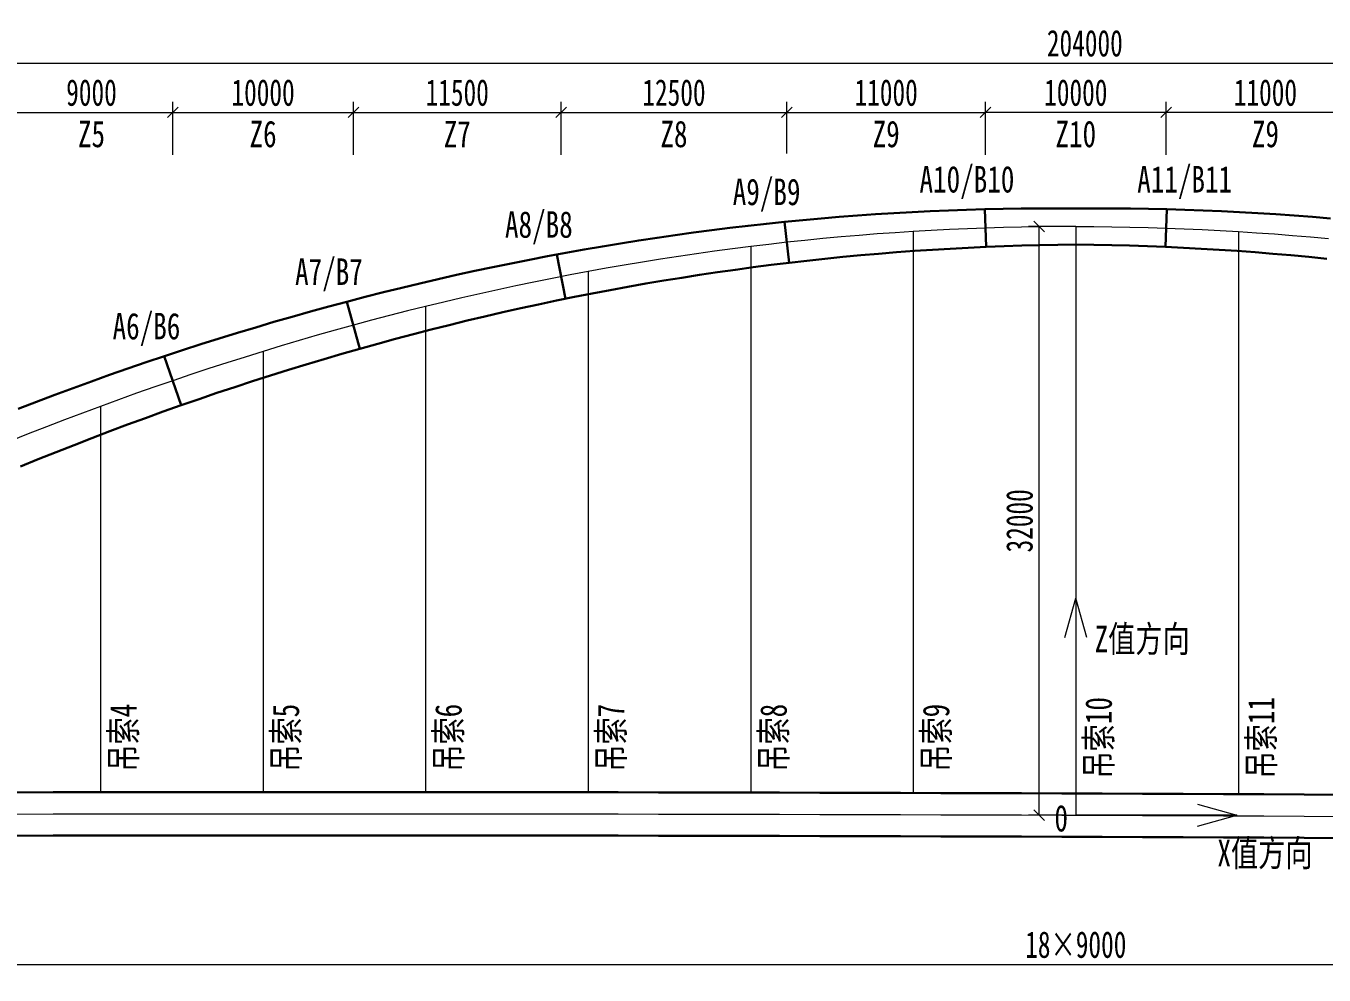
# Model space of a CAD drawing. Header units: millimetres. Extents: x -107417 to 789443, y 114680 to 345248.
# Drawn here: x -60467 to 11407, y 198339 to 250895 of the extents above; entities that cross this region are included whole.
import ezdxf
from ezdxf.enums import TextEntityAlignment as Align

# ---------------------------------------------------------------- set-up
doc = ezdxf.new("R2010")
doc.units = ezdxf.units.MM
doc.linetypes.add('CENTER2', pattern=[28.575, 19.05, -3.175, 3.175, -3.175])
doc.layers.get('Defpoints').update_dxf_attribs({"color": 8})
for name, color, linetype, lineweight in [('中心线', 2, 'CENTER2', 15), ('标注', 4, 'Continuous', 13), ('桥 构造粗实', 1, 'Continuous', 30), ('细实线', 4, 'Continuous', 15)]:
    doc.layers.add(name, color=color, linetype=linetype, lineweight=lineweight)
doc.styles.add('111', font='仿宋_GB2312.TTF', dxfattribs={"width": 0.7})
doc.styles.add('仿宋_GB2312', font='仿宋_GB2312.TTF', dxfattribs={"width": 0.75})
doc.dimstyles.new('200', dxfattribs={"dimscale": 0, "dimtxt": 2.5, "dimasz": 1, "dimexe": 1, "dimexo": 1, "dimgap": 0.6, "dimtad": 1, "dimdec": 0, "dimdsep": 46, "dimtxsty": '111', "dimblk": 'OBLIQUE', "dimcen": 0, "dimclrd": 4, "dimclre": 4, "dimclrt": 4, "dimadec": 1, "dimazin": 2, "dimtfac": 1, "dimtdec": 0, "dimtix": 1, "dimtmove": 2, "dimatfit": 3, "dimfxl": 4, "dimfxlon": 1, "dimtolj": 1, "dimlwd": -1, "dimlwe": -1, "dimarcsym": 0})

# ---------------------------------------------------------------- blocks, each defined once
blk = doc.blocks.new('_Oblique')
at = {"color": 0, "linetype": 'ByBlock', "lineweight": -2}
blk.add_line((-0.5, -0.5), (0.5, 0.5), dxfattribs=at)
blk = doc.blocks.new('*D45')
at = {"layer": 'Defpoints', "color": 0, "transparency": 16777216}
for p in [(100162, 248842), (-103838, 243200), (100162, 241051)]:
    blk.add_point(p, dxfattribs=at)
at = {"layer": '标注', "color": 4, "transparency": 16777216}
for p, q in [((-103838, 246489), (-103838, 249430)), ((100162, 246489), (100162, 249430)), ((-103838, 248842), (100162, 248842))]:
    blk.add_line(p, q, dxfattribs=at)
at = {"layer": '标注', "color": 4, "transparency": 16777216, "xscale": 588.2352941176471, "yscale": 588.2352941176471, "zscale": 588.2352941176471, "rotation": 180}
blk.add_blockref('_Oblique', (-103838, 248842), dxfattribs=at)
at = {"layer": '标注', "color": 4, "transparency": 16777216, "xscale": 588.2352941176471, "yscale": 588.2352941176471, "zscale": 588.2352941176471}
blk.add_blockref('_Oblique', (100162, 248842), dxfattribs=at)
at = {"layer": '标注', "color": 4, "transparency": 16777216, "insert": (-1838, 249930), "char_height": 1470.6, "attachment_point": 5, "style": '111'}
blk.add_mtext('\\A1;204000', dxfattribs=at)
blk = doc.blocks.new('*D46')
at = {"layer": 'Defpoints', "color": 0, "transparency": 16777216}
for p in [(-30838, 246111), (-42338, 242626), (-30838, 242651)]:
    blk.add_point(p, dxfattribs=at)
at = {"layer": '标注', "color": 4, "transparency": 16777216}
for p, q in [((-42338, 243758), (-42338, 246699)), ((-30838, 243758), (-30838, 246699)), ((-42338, 246111), (-30838, 246111))]:
    blk.add_line(p, q, dxfattribs=at)
at = {"layer": '标注', "color": 4, "transparency": 16777216, "xscale": 588.2352941176471, "yscale": 588.2352941176471, "zscale": 588.2352941176471, "rotation": 180}
blk.add_blockref('_Oblique', (-42338, 246111), dxfattribs=at)
at = {"layer": '标注', "color": 4, "transparency": 16777216, "xscale": 588.2352941176471, "yscale": 588.2352941176471, "zscale": 588.2352941176471}
blk.add_blockref('_Oblique', (-30838, 246111), dxfattribs=at)
at = {"layer": '标注', "color": 4, "transparency": 16777216, "insert": (-36588, 247199), "char_height": 1470.6, "attachment_point": 5, "style": '111'}
blk.add_mtext('\\A1;11500', dxfattribs=at)
blk = doc.blocks.new('*D47')
at = {"layer": 'Defpoints', "color": 0, "transparency": 16777216}
for p in [(-52338, 246111), (-61338, 242974), (-52338, 242701)]:
    blk.add_point(p, dxfattribs=at)
at = {"layer": '标注', "color": 4, "transparency": 16777216}
for p, q in [((-61338, 243758), (-61338, 246699)), ((-52338, 243758), (-52338, 246699)), ((-61338, 246111), (-52338, 246111))]:
    blk.add_line(p, q, dxfattribs=at)
at = {"layer": '标注', "color": 4, "transparency": 16777216, "xscale": 588.2352941176471, "yscale": 588.2352941176471, "zscale": 588.2352941176471, "rotation": 180}
blk.add_blockref('_Oblique', (-61338, 246111), dxfattribs=at)
at = {"layer": '标注', "color": 4, "transparency": 16777216, "xscale": 588.2352941176471, "yscale": 588.2352941176471, "zscale": 588.2352941176471}
blk.add_blockref('_Oblique', (-52338, 246111), dxfattribs=at)
at = {"layer": '标注', "color": 4, "transparency": 16777216, "insert": (-56838, 247199), "char_height": 1470.6, "attachment_point": 5, "style": '111'}
blk.add_mtext('\\A1;9000', dxfattribs=at)
blk = doc.blocks.new('*D52')
at = {"layer": 'Defpoints', "color": 0, "transparency": 16777216}
for p in [(-18338, 246111), (-30838, 243305), (-18338, 243247)]:
    blk.add_point(p, dxfattribs=at)
at = {"layer": '标注', "color": 4, "transparency": 16777216}
for p, q in [((-30838, 243893), (-30838, 246699)), ((-18338, 243835), (-18338, 246699)), ((-30838, 246111), (-18338, 246111))]:
    blk.add_line(p, q, dxfattribs=at)
at = {"layer": '标注', "color": 4, "transparency": 16777216, "xscale": 588.2352941176471, "yscale": 588.2352941176471, "zscale": 588.2352941176471, "rotation": 180}
blk.add_blockref('_Oblique', (-30838, 246111), dxfattribs=at)
at = {"layer": '标注', "color": 4, "transparency": 16777216, "xscale": 588.2352941176471, "yscale": 588.2352941176471, "zscale": 588.2352941176471}
blk.add_blockref('_Oblique', (-18338, 246111), dxfattribs=at)
at = {"layer": '标注', "color": 4, "transparency": 16777216, "insert": (-24588, 247199), "char_height": 1470.6, "attachment_point": 5, "style": '111'}
blk.add_mtext('\\A1;12500', dxfattribs=at)
blk = doc.blocks.new('*D53')
at = {"layer": 'Defpoints', "color": 0, "transparency": 16777216}
for p in [(-7338, 246111), (-18338, 243247), (-7338, 242760)]:
    blk.add_point(p, dxfattribs=at)
at = {"layer": '标注', "color": 4, "transparency": 16777216}
for p, q in [((-18338, 243835), (-18338, 246699)), ((-7338, 243758), (-7338, 246699)), ((-18338, 246111), (-7338, 246111))]:
    blk.add_line(p, q, dxfattribs=at)
at = {"layer": '标注', "color": 4, "transparency": 16777216, "xscale": 588.2352941176471, "yscale": 588.2352941176471, "zscale": 588.2352941176471, "rotation": 180}
blk.add_blockref('_Oblique', (-18338, 246111), dxfattribs=at)
at = {"layer": '标注', "color": 4, "transparency": 16777216, "xscale": 588.2352941176471, "yscale": 588.2352941176471, "zscale": 588.2352941176471}
blk.add_blockref('_Oblique', (-7338, 246111), dxfattribs=at)
at = {"layer": '标注', "color": 4, "transparency": 16777216, "insert": (-12838, 247199), "char_height": 1470.6, "attachment_point": 5, "style": '111'}
blk.add_mtext('\\A1;11000', dxfattribs=at)
blk = doc.blocks.new('*D54')
at = {"layer": 'Defpoints', "color": 0, "transparency": 16777216}
for p in [(-7338, 246111), (-7338, 242760), (2662, 242854)]:
    blk.add_point(p, dxfattribs=at)
at = {"layer": '标注', "color": 4, "transparency": 16777216}
for p, q in [((-7338, 243758), (-7338, 246699)), ((2662, 243758), (2662, 246699)), ((2662, 246111), (-7338, 246111))]:
    blk.add_line(p, q, dxfattribs=at)
at = {"layer": '标注', "color": 4, "transparency": 16777216, "xscale": 588.2352941176471, "yscale": 588.2352941176471, "zscale": 588.2352941176471, "rotation": 180}
blk.add_blockref('_Oblique', (-7338, 246111), dxfattribs=at)
at = {"layer": '标注', "color": 4, "transparency": 16777216, "xscale": 588.2352941176471, "yscale": 588.2352941176471, "zscale": 588.2352941176471}
blk.add_blockref('_Oblique', (2662, 246111), dxfattribs=at)
at = {"layer": '标注', "color": 4, "transparency": 16777216, "insert": (-2338, 247199), "char_height": 1470.6, "attachment_point": 5, "style": '111'}
blk.add_mtext('\\A1;10000', dxfattribs=at)
blk = doc.blocks.new('*D55')
at = {"layer": 'Defpoints', "color": 0, "transparency": 16777216}
for p in [(-42338, 246111), (-52338, 242701), (-42338, 242626)]:
    blk.add_point(p, dxfattribs=at)
at = {"layer": '标注', "color": 4, "transparency": 16777216}
for p, q in [((-52338, 243758), (-52338, 246699)), ((-42338, 243758), (-42338, 246699)), ((-52338, 246111), (-42338, 246111))]:
    blk.add_line(p, q, dxfattribs=at)
at = {"layer": '标注', "color": 4, "transparency": 16777216, "xscale": 588.2352941176471, "yscale": 588.2352941176471, "zscale": 588.2352941176471, "rotation": 180}
blk.add_blockref('_Oblique', (-52338, 246111), dxfattribs=at)
at = {"layer": '标注', "color": 4, "transparency": 16777216, "xscale": 588.2352941176471, "yscale": 588.2352941176471, "zscale": 588.2352941176471}
blk.add_blockref('_Oblique', (-42338, 246111), dxfattribs=at)
at = {"layer": '标注', "color": 4, "transparency": 16777216, "insert": (-47338, 247199), "char_height": 1470.6, "attachment_point": 5, "style": '111'}
blk.add_mtext('\\A1;10000', dxfattribs=at)
blk = doc.blocks.new('*D62')
at = {"layer": 'Defpoints', "color": 0, "transparency": 16777216}
for p in [(-83338, 208399), (78662, 208011), (78662, 198927)]:
    blk.add_point(p, dxfattribs=at)
at = {"layer": '标注', "color": 4, "transparency": 16777216}
for p, q in [((-83338, 201280), (-83338, 198339)), ((78662, 201280), (78662, 198339)), ((-83338, 198927), (78662, 198927))]:
    blk.add_line(p, q, dxfattribs=at)
at = {"layer": '标注', "color": 4, "transparency": 16777216, "xscale": 588.2352941176471, "yscale": 588.2352941176471, "zscale": 588.2352941176471, "rotation": 180}
blk.add_blockref('_Oblique', (-83338, 198927), dxfattribs=at)
at = {"layer": '标注', "color": 4, "transparency": 16777216, "xscale": 588.2352941176471, "yscale": 588.2352941176471, "zscale": 588.2352941176471}
blk.add_blockref('_Oblique', (78662, 198927), dxfattribs=at)
at = {"layer": '标注', "color": 4, "transparency": 16777216, "insert": (-2338, 200015), "char_height": 1470.59, "attachment_point": 5, "style": '111'}
blk.add_mtext('\\A1;18×9000', dxfattribs=at)
blk = doc.blocks.new('*D71')
at = {"layer": 'Defpoints', "color": 0, "transparency": 16777216}
for p in [(2662, 246111), (13662, 243247), (2662, 242760)]:
    blk.add_point(p, dxfattribs=at)
at = {"layer": '标注', "color": 4, "transparency": 16777216}
for p, q in [((2662, 243758), (2662, 246699)), ((13662, 243835), (13662, 246699)), ((13662, 246111), (2662, 246111))]:
    blk.add_line(p, q, dxfattribs=at)
at = {"layer": '标注', "color": 4, "transparency": 16777216, "xscale": 588.2352941176471, "yscale": 588.2352941176471, "zscale": 588.2352941176471, "rotation": 180}
blk.add_blockref('_Oblique', (2662, 246111), dxfattribs=at)
at = {"layer": '标注', "color": 4, "transparency": 16777216, "xscale": 588.2352941176471, "yscale": 588.2352941176471, "zscale": 588.2352941176471}
blk.add_blockref('_Oblique', (13662, 246111), dxfattribs=at)
at = {"layer": '标注', "color": 4, "transparency": 16777216, "insert": (8162, 247199), "char_height": 1470.6, "attachment_point": 5, "style": '111'}
blk.add_mtext('\\A1;11000', dxfattribs=at)
blk = doc.blocks.new('*D175')
at = {"layer": 'Defpoints', "color": 0}
for p in [(-4363, 239788), (-2338, 239788), (-2338, 207191)]:
    blk.add_point(p, dxfattribs=at)
at = {"layer": '标注', "color": 4}
for p, q in [((-2926, 239788), (-4951, 239788)), ((-4363, 207191), (-4363, 239788)), ((-2926, 207191), (-4951, 207191))]:
    blk.add_line(p, q, dxfattribs=at)
at = {"layer": '标注', "color": 4, "xscale": 588.2352941176471, "yscale": 588.2352941176471, "zscale": 588.2352941176471}
for p, rotation in [((-4363, 239788), 90), ((-4363, 207191), 270)]:
    blk.add_blockref('_Oblique', p, dxfattribs=dict(at, rotation=rotation))
at = {"layer": '标注', "color": 4, "insert": (-5451, 223490), "char_height": 1470.6, "attachment_point": 5, "rotation": 90, "style": '111'}
blk.add_mtext('\\A1;32000', dxfattribs=at)

msp = doc.modelspace()

# ---------------------------------------------------------------- linework, layer by layer
at = {"layer": '中心线', "color": 4, "ltscale": 0.4}
for p, q in [((-11337.6, 239511.7), (-11337.6, 208419.6)), ((-2337.6, 239786.6), (-2337.6, 207190.9)), ((6662.4, 239511.7), (6662.4, 208350.9)), ((-20337.6, 238681.8), (-20337.6, 208442.9)), ((-29337.6, 237298.6), (-29337.6, 208458.9)), ((-38337.6, 235362.2), (-38337.6, 208467.5)), ((-47337.6, 232872.5), (-47337.6, 208468.7)), ((-56337.6, 229829.5), (-56337.6, 208462.6)), ((6571.7, 207190.9), (-2337.6, 207190.9))]:
    msp.add_line(p, q, dxfattribs=at)
at = {"layer": '标注', "ltscale": 550}
for points in [[(-2337.6, 239788.4), (-3337.6, 239784.9), (-4337.6, 239774.7), (-5337.6, 239757.6), (-6337.6, 239733.7), (-7337.6, 239703), (-8337.6, 239665.4), (-9337.6, 239621), (-10337.6, 239569.8), (-11337.6, 239511.7), (-12337.6, 239446.8), (-13337.6, 239375.1), (-14337.6, 239296.6), (-15337.6, 239211.2), (-16337.6, 239119), (-17337.6, 239019.9), (-18337.6, 238914.1), (-19337.6, 238801.4), (-20337.6, 238681.8), (-21337.6, 238555.5), (-22337.6, 238422.3), (-23337.6, 238282.2), (-24337.6, 238135.4), (-25337.6, 237981.7), (-26337.6, 237821.2), (-27337.6, 237653.8), (-28337.6, 237479.7), (-29337.6, 237298.6), (-30337.6, 237110.8), (-31337.6, 236916.1), (-32337.6, 236714.6), (-33337.6, 236506.3), (-34337.6, 236291.1), (-35337.6, 236069.2), (-36337.6, 235840.3), (-37337.6, 235604.7), (-38337.6, 235362.2), (-39337.6, 235112.9), (-40337.6, 234856.7), (-41337.6, 234593.8), (-42337.6, 234324), (-43337.6, 234047.3), (-44337.6, 233763.9), (-45337.6, 233473.6), (-46337.6, 233176.4), (-47337.6, 232872.5), (-48337.6, 232561.7), (-49337.6, 232244.1), (-50337.6, 231919.6), (-51337.6, 231588.3), (-52337.6, 231250.2), (-53337.6, 230905.3), (-54337.6, 230553.5), (-55337.6, 230194.9), (-56337.6, 229829.5), (-57337.6, 229457.2), (-58337.6, 229078.1), (-59337.6, 228692.2), (-60337.6, 228299.5), (-61337.6, 227899.9)], [(-2337.6, 239788.4), (-1337.6, 239784.9), (-337.6, 239774.7), (662.4, 239757.6), (1662.4, 239733.7), (2662.4, 239703), (3662.4, 239665.4), (4662.4, 239621), (5662.4, 239569.8), (6662.4, 239511.7), (7662.4, 239446.8), (8662.4, 239375.1), (9662.4, 239296.6), (10662.4, 239211.2), (11662.4, 239119)]]:
    msp.add_lwpolyline(points, dxfattribs=at)
msp.add_lwpolyline([(-100160.2, 207106.5, -0.0009273), (-76851.1, 207219.6), (-76836.5, 207219.7, -0.0032499), (66157.8, 206719.2), (66188.1, 206718.9, -0.0012685), (96630.1, 206337.2)], format="xyb", dxfattribs=at)
at = {"layer": '桥 构造粗实'}
for p, q in [((-7369.7, 240746.2), (-7305.5, 238659.7)), ((2694.4, 240746.2), (2630.3, 238659.7)), ((-18465.3, 240046.9), (-18209.9, 237781.2)), ((-31076.3, 238239.8), (-30598.9, 235787.1)), ((-42697.6, 235625.1), (-41977.7, 233022.8)), ((-52806.4, 232609.2), (-51868.9, 229891.3))]:
    msp.add_line(p, q, dxfattribs=at)
for points in [[(-2337.6, 240788.4), (-3344.5, 240793.7), (-4351.5, 240792.1), (-5358.6, 240783.7), (-6365.9, 240768.3), (-7373.2, 240746.1), (-8380.7, 240717), (-9388.3, 240681), (-10396, 240638.2), (-11403.8, 240588.4), (-12411.7, 240531.8), (-13419.7, 240468.3), (-14427.9, 240397.9), (-15436.1, 240320.6), (-16444.5, 240236.4), (-17452.9, 240145.3), (-18461.5, 240047.3), (-19470.1, 239942.4), (-20478.9, 239830.7), (-21487.7, 239712), (-22496.6, 239586.4), (-23505.7, 239454), (-24514.8, 239314.6), (-25524, 239168.4), (-26533.4, 239015.2), (-27542.8, 238855.2), (-28552.2, 238688.2), (-29561.8, 238514.4), (-30571.5, 238333.6), (-31581.2, 238146), (-32591, 237951.4), (-33601, 237750), (-34610.9, 237541.6), (-35621, 237326.4), (-36631.1, 237104.2), (-37641.3, 236875.1), (-38651.6, 236639.2), (-39662, 236396.3), (-40672.4, 236146.5), (-41682.9, 235889.8), (-42693.4, 235626.2), (-43704, 235355.7), (-44714.7, 235078.3), (-45725.4, 234794), (-46736.2, 234502.8), (-47747.1, 234204.7), (-48758, 233899.7), (-49769, 233587.8), (-50780, 233269), (-51791.1, 232943.2), (-52802.2, 232610.6), (-53813.4, 232271.1), (-54824.6, 231924.6), (-55835.9, 231571.3), (-56847.2, 231211), (-57858.5, 230843.9), (-58869.9, 230469.8), (-59881.4, 230088.8), (-60892.8, 229701)], [(-2337.6, 240788.4), (-1330.7, 240793.7), (-323.7, 240792.1), (683.4, 240783.7), (1690.7, 240768.3), (2698, 240746.1), (3705.5, 240717), (4713.1, 240681), (5720.8, 240638.2), (6728.6, 240588.4), (7736.5, 240531.8), (8744.5, 240468.3), (9752.7, 240397.9), (10760.9, 240320.6), (11769.2, 240236.4)], [(-2337.6, 238788.4), (-3330.7, 238776.2), (-4323.7, 238757.3), (-5316.6, 238731.6), (-6309.3, 238699.1), (-7302, 238659.8), (-8294.5, 238613.8), (-9286.9, 238561), (-10279.2, 238501.4), (-11271.4, 238435), (-12263.5, 238361.9), (-13255.5, 238281.9), (-14247.3, 238195.3), (-15239.1, 238101.8), (-16230.8, 238001.6), (-17222.3, 237894.6), (-18213.8, 237780.8), (-19205.1, 237660.3), (-20196.4, 237533), (-21187.5, 237398.9), (-22178.6, 237258.1), (-23169.5, 237110.5), (-24160.4, 236956.1), (-25151.2, 236795), (-26141.9, 236627.1), (-27132.5, 236452.5), (-28123, 236271.1), (-29113.4, 236082.9), (-30103.7, 235888), (-31094, 235686.3), (-32084.2, 235477.8), (-33074.3, 235262.6), (-34064.3, 235040.7), (-35054.2, 234811.9), (-36044.1, 234576.5), (-37033.9, 234334.2), (-38023.6, 234085.2), (-39013.3, 233829.5), (-40002.8, 233567), (-40992.4, 233297.7), (-41981.8, 233021.7), (-42971.2, 232738.9), (-43960.5, 232449.4), (-44949.8, 232153.1), (-45939, 231850), (-46928.1, 231540.2), (-47917.2, 231223.7), (-48906.2, 230900.4), (-49895.2, 230570.3), (-50884.1, 230233.5), (-51873, 229889.9), (-52861.8, 229539.5), (-53850.6, 229182.4), (-54839.4, 228818.6), (-55828, 228448), (-56816.7, 228070.6), (-57805.3, 227686.5), (-58793.8, 227295.6), (-59782.4, 226897.9), (-60770.9, 226493.5)], [(-2337.6, 238788.4), (-1344.5, 238776.2), (-351.5, 238757.3), (641.4, 238731.6), (1634.1, 238699.1), (2626.8, 238659.8), (3619.3, 238613.8), (4611.7, 238561), (5604, 238501.4), (6596.2, 238435), (7588.3, 238361.9), (8580.3, 238281.9), (9572.1, 238195.3), (10563.9, 238101.8), (11555.5, 238001.6)]]:
    msp.add_lwpolyline(points, dxfattribs=at)
for points in [[(-103717.6, 208281.6, -0.0010688), (-76851.1, 208419.6), (-76836.5, 208419.7, -0.0032499), (66157.8, 207919.2), (66188.1, 207918.9, -0.0014107), (100042.4, 207484.8, -0.0014107)], [(-103717.6, 205881.6, -0.0010688), (-76851.1, 206019.6), (-76836.5, 206019.7, -0.0032499), (66157.8, 205519.2), (66188.1, 205518.9, -0.0014107), (100042.4, 205084.8, -0.0014107)]]:
    msp.add_lwpolyline(points, format="xyb", dxfattribs=at)
at = {"layer": '细实线'}
for p, q in [((-2945.7, 217033.7), (-2337.6, 219201.6)), ((-1729.5, 217033.7), (-2337.6, 219201.6)), ((4403.9, 207799), (6571.7, 207190.9)), ((4403.9, 206582.8), (6571.7, 207190.9))]:
    msp.add_line(p, q, dxfattribs=at)

# ---------------------------------------------------------------- texts
at = {"linetype": 'Continuous', "style": '仿宋_GB2312', "width": 0.75}
for s, height, p in [('Z5', 1470.59, (-56837.6, 244903.9)), ('Z6', 1470.59, (-47337.6, 244903.9)), ('Z7', 1470.59, (-36587.6, 244903.9)), ('Z8', 1470.59, (-24587.6, 244903.9)), ('Z9', 1470.59, (-12837.6, 244903.9)), ('Z10', 1470.59, (-2337.6, 244903.9)), ('Z9', 1470.59, (8162.4, 244903.9)), ('A10/B10', 1470.59, (-8365.1, 242287.7)), ('A11/B11', 1470.59, (3689.9, 242287.7)), ('A9/B9', 1470.59, (-19457.2, 241588.5)), ('A8/B8', 1470.59, (-32068.2, 239781.4)), ('A7/B7', 1470.59, (-43689.5, 237166.7)), ('A6/B6', 1470.59, (-53794.1, 234152.2)), ('Z值方向', 1470.59, (1337, 216981.2)), ('0', 1470.6, (-3145.2, 207013.1)), ('X值方向', 1470.59, (8135.3, 205123.2))]:
    msp.add_text(s, height=height, dxfattribs=at).set_placement(p, align=Align.MIDDLE)
for s, p in [('吊索10', (-1107.6, 211478.5)), ('吊索11', (7892.4, 211478.5)), ('吊索4', (-55107.6, 211478.5)), ('吊索5', (-46107.6, 211478.5)), ('吊索6', (-37107.6, 211478.5)), ('吊索7', (-28107.6, 211478.5)), ('吊索8', (-19107.6, 211478.5)), ('吊索9', (-10107.6, 211478.5))]:
    msp.add_text(s, height=1470.59, rotation=90, dxfattribs=at).set_placement(p, align=Align.MIDDLE)

# ---------------------------------------------------------------- dimensions: what is measured, and where the dimension line sits
at = {"layer": '标注'}
for base, p1, p2, picture, middle in [((100162.4, 248841.7), (-103837.6, 243199.6), (100162.4, 241051), '*D45', (-1837.6, 249929.9)), ((-52337.6, 246110.8), (-61337.6, 242973.5), (-52337.6, 242701.3), '*D47', (-56837.6, 247199.1)), ((-42337.6, 246110.8), (-52337.6, 242701.3), (-42337.6, 242625.9), '*D55', (-47337.6, 247199.1)), ((-30837.6, 246110.8), (-42337.6, 242625.9), (-30837.6, 242651), '*D46', (-36587.6, 247199.1)), ((-18337.6, 246110.8), (-30837.6, 243304.8), (-18337.6, 243246.6), '*D52', (-24587.6, 247199.1)), ((-7337.6, 246110.8), (-18337.6, 243246.6), (-7337.6, 242760.4), '*D53', (-12837.6, 247199.1))]:
    dim = msp.add_linear_dim(base=base, p1=p1, p2=p2, dimstyle='200', override={"dimscale": 588.235294}, dxfattribs=at)
    dim.commit()
    dim.dimension.update_dxf_attribs({"geometry": picture, "text_midpoint": middle})
for base, p1, p2, picture, middle in [((-7337.6, 246110.8), (2662.4, 242853.9), (-7337.6, 242760.4), '*D54', (-2337.6, 247199.1)), ((2662.4, 246110.8), (13662.4, 243246.6), (2662.4, 242760.4), '*D71', (8162.4, 247199.1))]:
    dim = msp.add_linear_dim(base=base, p1=p1, p2=p2, angle=180, dimstyle='200', override={"dimscale": 588.235294}, dxfattribs=at)
    dim.commit()
    dim.dimension.update_dxf_attribs({"geometry": picture, "text_midpoint": middle})
dim = msp.add_linear_dim(base=(-4362.7, 239788.4), p1=(-2337.6, 207190.9), p2=(-2337.6, 239788.4), angle=90, text='32000', dimstyle='200', override={"dimscale": 588.235294}, dxfattribs=at)
dim.commit()
dim.dimension.update_dxf_attribs({"geometry": '*D175', "text_midpoint": (-5451, 223489.6)})
dim = msp.add_linear_dim(base=(78662.4, 198927.3), p1=(-83337.6, 208398.9), p2=(78662.4, 208011.3), text='18×9000', dimstyle='200', override={"dimscale": 588.235294}, dxfattribs=at)
dim.commit()
dim.dimension.update_dxf_attribs({"geometry": '*D62', "text_midpoint": (-2337.6, 200015.5)})

doc.saveas('drawing.dxf')
